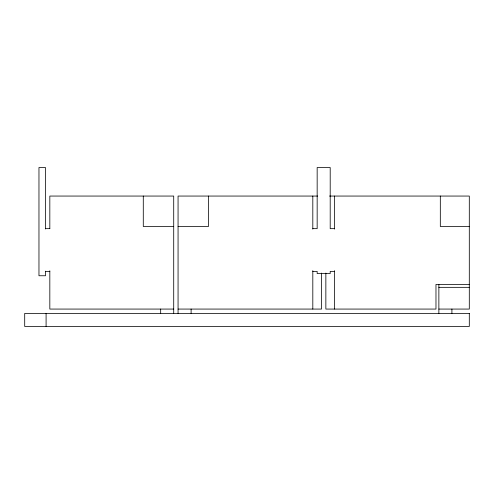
<?xml version="1.0" encoding="UTF-8"?>
<svg xmlns="http://www.w3.org/2000/svg" width="494" height="494" viewBox="0 0 494 494"><rect width="100%" height="100%" fill="white"/><g stroke="black" fill="none" stroke-linecap="round" stroke-linejoin="round"><path stroke-width="0.74" d="M317.704 196.056L178.062 196.056L178.062 313.418M329.473 196.056L469.3 196.056L469.3 309.071L438.87 309.071M173.715 226.487L143.285 226.487L143.285 196.056M178.062 226.487L208.487 226.487L208.487 196.056M469.3 226.487L440.321 226.487L440.321 196.056M45.479 228.654L49.826 228.654M312.813 228.654L317.16 228.654L317.16 167.534L330.202 167.534L330.202 228.654L334.549 228.654M45.479 271.404L49.826 271.404M312.813 271.404L317.16 271.404L317.16 273.577L330.202 273.577L330.202 271.404L334.549 271.404M469.3 284.439L435.974 284.439L435.974 309.071L325.855 309.071L325.855 273.083M438.87 287.341L469.3 287.341M173.715 309.071L49.826 309.071L49.826 270.786M178.062 309.071L321.508 309.071L321.508 273.083M451.911 309.071L451.911 313.418M438.87 284.439L438.87 313.418M334.549 196.056L334.549 229.117M334.549 270.632L334.549 309.071M312.813 196.056L312.813 229.117M312.813 270.632L312.813 309.071M191.104 309.071L191.104 313.418M173.715 313.418L173.715 196.056L49.826 196.056L49.826 228.673M160.674 309.071L160.674 313.418M46.09 313.418L46.09 326.46M45.479 229.006L45.479 167.534L38.964 167.534L38.964 275.751L45.479 275.751L45.479 271.15M469.3 313.418L24.7 313.418L24.7 326.46L469.3 326.46L469.3 313.418"/></g></svg>
